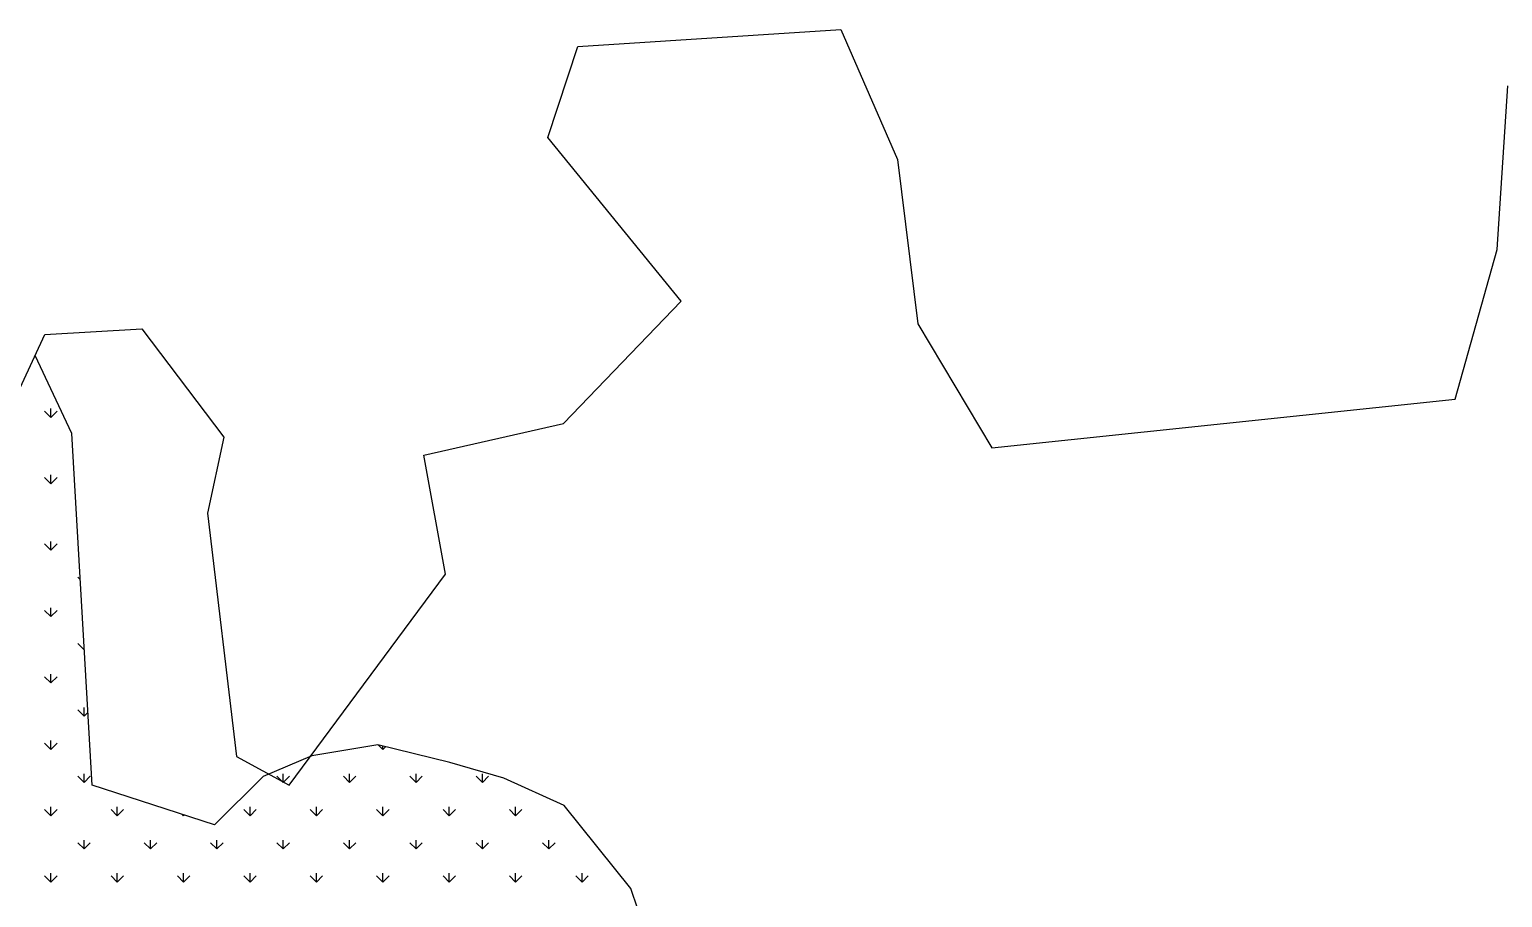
# Model space of a CAD drawing. Header units: metres. Extents: x 335517 to 338331, y 1782039 to 1785453.
# Drawn here: x 336333 to 336961, y 1785028 to 1785398 of the extents above; entities that cross this region are included whole.
import ezdxf

# ---------------------------------------------------------------- set-up
doc = ezdxf.new("R2010")
doc.units = ezdxf.units.M
doc.layers.add('MANGROOVES', color=112, linetype='Continuous')

msp = doc.modelspace()

# ---------------------------------------------------------------- linework, layer by layer
at = {"color": 3}
for p, q in [((336678.96, 1785397.78), (336703.04, 1785342.38)), ((336554.13, 1785351.79), (336566.93, 1785390.53)), ((336958.59, 1785303.97), (336963.06, 1785373.76)), ((336610.94, 1785281.98), (336554.13, 1785351.79)), ((336703.04, 1785342.38), (336711.72, 1785272.38)), ((336940.69, 1785240.26), (336958.59, 1785303.97)), ((336560.82, 1785229.91), (336610.94, 1785281.98)), ((336316, 1785216.34), (336339.81, 1785267.84)), ((336339.81, 1785267.84), (336381.22, 1785270.19)), ((336381.22, 1785270.19), (336416.06, 1785224.12)), ((336711.72, 1785272.38), (336743.31, 1785219.59)), ((336743.31, 1785219.59), (336940.69, 1785240.26)), ((336501.25, 1785216.4), (336560.82, 1785229.91)), ((336416.06, 1785224.12), (336409.08, 1785191.64)), ((336510.5, 1785165.77), (336501.25, 1785216.4)), ((336409.08, 1785191.64), (336421.47, 1785087.97)), ((336443.95, 1785075.86), (336510.5, 1785165.77)), ((336421.47, 1785087.97), (336443.95, 1785075.86))]:
    msp.add_line(p, q, dxfattribs=at)
at = {"layer": 'MANGROOVES', "color": 3}
msp.add_line((336566.93, 1785390.53), (336678.96, 1785397.78), dxfattribs=at)
at = {"layer": 'MANGROOVES'}
for p, q in [((336351.29, 1785225.59), (336335.68, 1785258.9)), ((336359.95, 1785075.86), (336351.29, 1785225.59)), ((336481.7, 1785092.96), (336453.52, 1785088.3)), ((336512.35, 1785085.46), (336481.7, 1785092.96)), ((336453.52, 1785088.3), (336432.83, 1785079.51)), ((336535.45, 1785078.8), (336512.35, 1785085.46)), ((336432.83, 1785079.51), (336412.11, 1785058.88)), ((336561.03, 1785067.1), (336535.45, 1785078.8)), ((336412.11, 1785058.88), (336359.95, 1785075.86)), ((336589.51, 1785031.76), (336561.03, 1785067.1)), ((336601.38, 1784997.01), (336589.51, 1785031.76))]:
    msp.add_line(p, q, dxfattribs=at)
at = {"layer": 'MANGROOVES', "linetype": 'Continuous'}
for p, q in [((336342.41, 1785232.49), (336339.76, 1785235.14)), ((336342.41, 1785232.49), (336342.41, 1785236.24)), ((336342.41, 1785232.49), (336345.06, 1785235.14)), ((336342.41, 1785204.21), (336339.76, 1785206.86)), ((336342.41, 1785204.21), (336342.41, 1785207.96)), ((336342.41, 1785204.21), (336345.06, 1785206.86)), ((336342.41, 1785175.92), (336339.76, 1785178.57)), ((336342.41, 1785175.92), (336342.41, 1785179.67)), ((336342.41, 1785175.92), (336345.06, 1785178.57)), ((336354.88, 1785163.45), (336353.9, 1785164.43)), ((336342.41, 1785147.64), (336339.76, 1785150.29)), ((336342.41, 1785147.64), (336342.41, 1785151.39)), ((336342.41, 1785147.64), (336345.06, 1785150.29)), ((336356.55, 1785133.5), (336353.9, 1785136.15)), ((336356.55, 1785133.5), (336356.55, 1785134.57)), ((336356.55, 1785133.5), (336356.61, 1785133.55)), ((336342.41, 1785119.35), (336339.76, 1785122.01)), ((336342.41, 1785119.35), (336342.41, 1785123.1)), ((336342.41, 1785119.35), (336345.06, 1785122.01)), ((336356.55, 1785105.21), (336353.9, 1785107.86)), ((336356.55, 1785105.21), (336356.55, 1785108.96)), ((336356.55, 1785105.21), (336358.16, 1785106.82)), ((336342.41, 1785091.07), (336339.76, 1785093.72)), ((336342.41, 1785091.07), (336342.41, 1785094.82)), ((336342.41, 1785091.07), (336345.06, 1785093.72)), ((336483.83, 1785091.07), (336482.02, 1785092.88)), ((336483.83, 1785091.07), (336483.83, 1785092.44)), ((336483.83, 1785091.07), (336484.93, 1785092.17)), ((336356.55, 1785076.93), (336353.9, 1785079.58)), ((336356.55, 1785076.93), (336356.55, 1785080.68)), ((336356.55, 1785076.93), (336359.21, 1785079.58)), ((336441.41, 1785076.93), (336438.75, 1785079.58)), ((336441.41, 1785076.93), (336441.41, 1785080.68)), ((336441.41, 1785076.93), (336444.06, 1785079.58)), ((336469.69, 1785076.93), (336467.04, 1785079.58)), ((336469.69, 1785076.93), (336469.69, 1785080.68)), ((336469.69, 1785076.93), (336472.34, 1785079.58)), ((336497.97, 1785076.93), (336495.32, 1785079.58)), ((336497.97, 1785076.93), (336497.97, 1785080.68)), ((336497.97, 1785076.93), (336500.63, 1785079.58)), ((336526.26, 1785076.93), (336523.61, 1785079.58)), ((336526.26, 1785076.93), (336526.26, 1785080.68)), ((336526.26, 1785076.93), (336528.91, 1785079.58)), ((336342.41, 1785062.79), (336342.41, 1785066.54)), ((336370.7, 1785062.79), (336370.7, 1785066.54)), ((336427.26, 1785062.79), (336427.26, 1785066.54)), ((336455.55, 1785062.79), (336455.55, 1785066.54)), ((336483.83, 1785062.79), (336483.83, 1785066.54)), ((336512.12, 1785062.79), (336512.12, 1785066.54)), ((336540.4, 1785062.79), (336540.4, 1785066.54)), ((336342.41, 1785062.78), (336339.76, 1785065.44)), ((336342.41, 1785062.78), (336345.06, 1785065.44)), ((336370.7, 1785062.78), (336368.04, 1785065.44)), ((336370.7, 1785062.78), (336373.35, 1785065.44)), ((336398.98, 1785062.78), (336398.43, 1785063.33)), ((336398.98, 1785062.79), (336398.98, 1785063.15)), ((336398.98, 1785062.78), (336399.26, 1785063.06)), ((336427.26, 1785062.78), (336424.61, 1785065.44)), ((336427.26, 1785062.78), (336429.92, 1785065.44)), ((336455.55, 1785062.78), (336452.9, 1785065.44)), ((336455.55, 1785062.78), (336458.2, 1785065.44)), ((336483.83, 1785062.78), (336481.18, 1785065.44)), ((336483.83, 1785062.78), (336486.48, 1785065.44)), ((336512.12, 1785062.78), (336509.47, 1785065.44)), ((336512.12, 1785062.78), (336514.77, 1785065.44)), ((336540.4, 1785062.78), (336537.75, 1785065.44)), ((336540.4, 1785062.78), (336543.05, 1785065.44)), ((336356.55, 1785048.64), (336353.9, 1785051.29)), ((336356.55, 1785048.64), (336356.55, 1785052.39)), ((336356.55, 1785048.64), (336359.21, 1785051.29)), ((336384.84, 1785048.64), (336382.19, 1785051.29)), ((336384.84, 1785048.64), (336384.84, 1785052.39)), ((336384.84, 1785048.64), (336387.49, 1785051.29)), ((336413.12, 1785048.64), (336410.47, 1785051.29)), ((336413.12, 1785048.64), (336413.12, 1785052.39)), ((336413.12, 1785048.64), (336415.77, 1785051.29)), ((336441.41, 1785048.64), (336438.75, 1785051.29)), ((336441.41, 1785048.64), (336441.41, 1785052.39)), ((336441.41, 1785048.64), (336444.06, 1785051.29)), ((336469.69, 1785048.64), (336467.04, 1785051.29)), ((336469.69, 1785048.64), (336469.69, 1785052.39)), ((336469.69, 1785048.64), (336472.34, 1785051.29)), ((336497.97, 1785048.64), (336495.32, 1785051.29)), ((336497.97, 1785048.64), (336497.97, 1785052.39)), ((336497.97, 1785048.64), (336500.63, 1785051.29)), ((336526.26, 1785048.64), (336523.61, 1785051.29)), ((336526.26, 1785048.64), (336526.26, 1785052.39)), ((336526.26, 1785048.64), (336528.91, 1785051.29)), ((336554.54, 1785048.64), (336551.89, 1785051.29)), ((336554.54, 1785048.64), (336554.54, 1785052.39)), ((336554.54, 1785048.64), (336557.2, 1785051.29)), ((336342.41, 1785034.5), (336339.76, 1785037.15)), ((336342.41, 1785034.5), (336342.41, 1785038.25)), ((336342.41, 1785034.5), (336345.06, 1785037.15)), ((336370.7, 1785034.5), (336368.04, 1785037.15)), ((336370.7, 1785034.5), (336370.7, 1785038.25)), ((336370.7, 1785034.5), (336373.35, 1785037.15)), ((336398.98, 1785034.5), (336396.33, 1785037.15)), ((336398.98, 1785034.5), (336398.98, 1785038.25)), ((336398.98, 1785034.5), (336401.63, 1785037.15)), ((336427.26, 1785034.5), (336424.61, 1785037.15)), ((336427.26, 1785034.5), (336427.26, 1785038.25)), ((336427.26, 1785034.5), (336429.92, 1785037.15)), ((336455.55, 1785034.5), (336452.9, 1785037.15)), ((336455.55, 1785034.5), (336455.55, 1785038.25)), ((336455.55, 1785034.5), (336458.2, 1785037.15)), ((336483.83, 1785034.5), (336481.18, 1785037.15)), ((336483.83, 1785034.5), (336483.83, 1785038.25)), ((336483.83, 1785034.5), (336486.48, 1785037.15)), ((336512.12, 1785034.5), (336509.47, 1785037.15)), ((336512.12, 1785034.5), (336512.12, 1785038.25)), ((336512.12, 1785034.5), (336514.77, 1785037.15)), ((336540.4, 1785034.5), (336537.75, 1785037.15)), ((336540.4, 1785034.5), (336540.4, 1785038.25)), ((336540.4, 1785034.5), (336543.05, 1785037.15)), ((336568.69, 1785034.5), (336566.03, 1785037.15)), ((336568.69, 1785034.5), (336568.69, 1785038.25)), ((336568.69, 1785034.5), (336571.34, 1785037.15))]:
    msp.add_line(p, q, dxfattribs=at)

doc.saveas('drawing.dxf')
